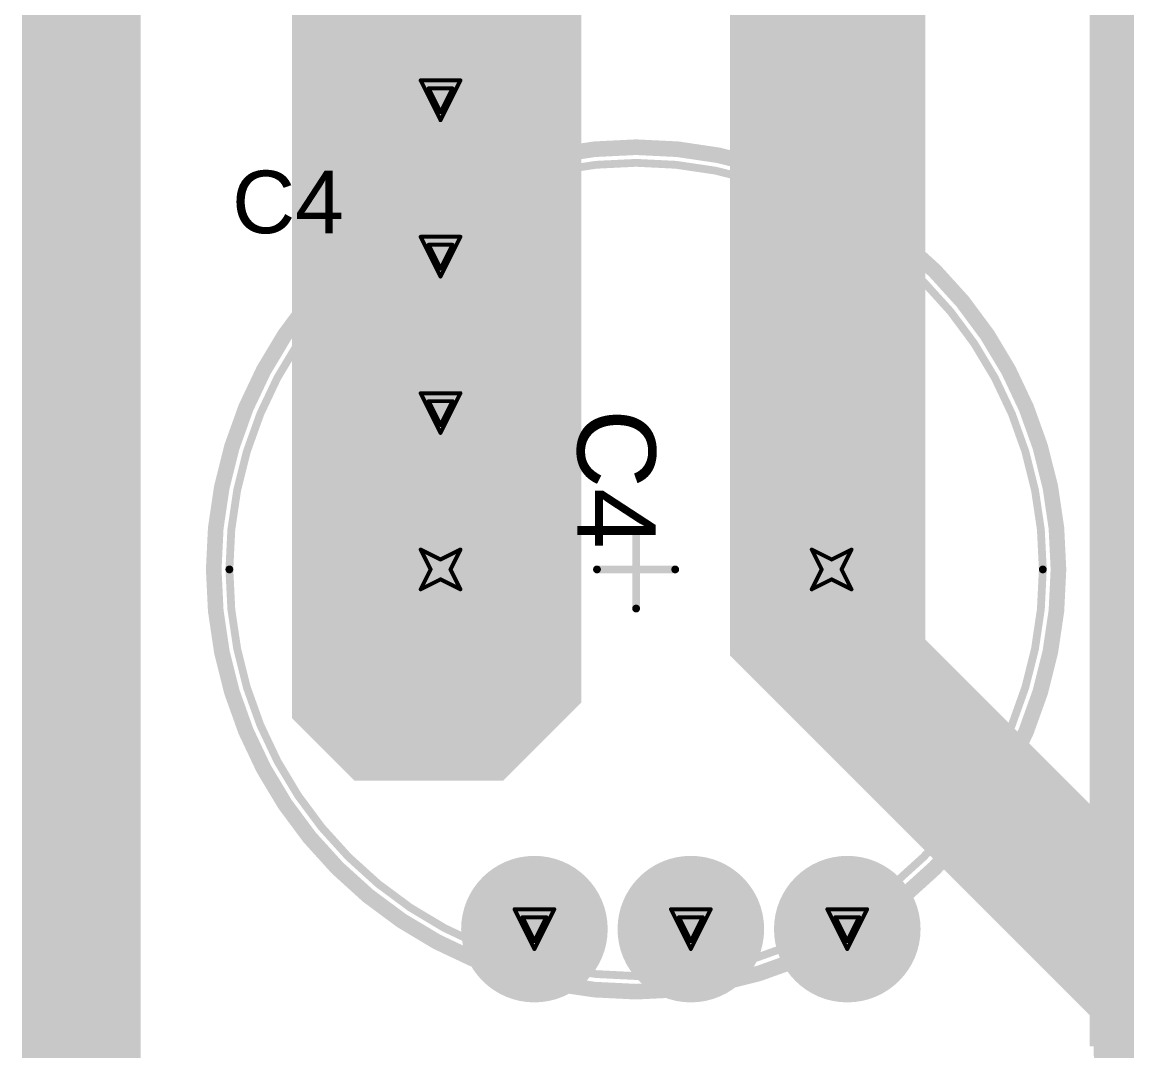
# Model space of a CAD drawing. Header units: inches. Extents: x -21 to 344, y -3 to 240.
# Drawn here: x -1.35 to 12.77, y 63.64 to 76.8 of the extents above; entities that cross this region are included whole.
import ezdxf

# ---------------------------------------------------------------- set-up
doc = ezdxf.new("R2010")
doc.units = ezdxf.units.IN
for name, color, linetype in [('Bottom Layer', 5, 'Continuous'), ('Bottom Solder', 6, 'Continuous'), ('Drill Drawing', 1, 'Continuous'), ('Int1 -GND)', 76, 'Continuous'), ('Int2 -PWR)', 16, 'Continuous'), ('Keep-Out Layer', 6, 'Continuous'), ('Multi-Layer', 9, 'Continuous'), ('Pad Holes', 156, 'Continuous'), ('Route Tool Path', 56, 'Continuous'), ('Top Component Center', 76, 'Continuous'), ('Top Designator', 56, 'Continuous'), ('Top Layer', 1, 'Continuous'), ('Top Overlay', 2, 'Continuous'), ('Top Solder', 216, 'Continuous'), ('Via Holes', 16, 'Continuous')]:
    doc.layers.add(name, color=color, linetype=linetype)
doc.styles.add('Arial', font='', dxfattribs={"height": 0.2})
doc.styles.get('Arial').set_extended_font_data('Arial')

# ---------------------------------------------------------------- blocks, each defined once
blk = doc.blocks.new('EI30_14')
at = {"layer": 'Top Overlay'}
for points in [[(-16.5, -14, 0.3, 0.3, 0), (-16.5, 14, 0.3, 0.3, 0)], [(-16.5, -14, 0.3, 0.3, 0), (16.5, -14, 0.3, 0.3, 0)]]:
    blk.add_lwpolyline(points, format="xyseb", dxfattribs=at)
blk.add_lwpolyline([(-16.575, -14, 0.15, 0.15, 1), (-16.425, -14, 0.15, 0.15, 1)], format="xyseb", close=True, dxfattribs=at)
blk.add_lwpolyline([(-16.575, -14, 0.15, 0.15, 1), (-16.425, -14, 0.15, 0.15, 1)], format="xyseb", close=True, dxfattribs=at)
blk = doc.blocks.new('CAP_RADIAL_R10_P5_122')
at = {"layer": 'Bottom Layer'}
h = blk.add_hatch(color=5, dxfattribs=at)
edge = h.paths.add_edge_path()
edge.add_arc((-2.5, 0), 0.65, 0, 360)
h = blk.add_hatch(color=5, dxfattribs=at)
edge = h.paths.add_edge_path()
edge.add_arc((2.5, 0), 0.65, 0, 360)
at = {"layer": 'Bottom Solder'}
h = blk.add_hatch(color=6, dxfattribs=at)
edge = h.paths.add_edge_path()
edge.add_arc((-2.5, 0), 0.7, 0, 360)
h = blk.add_hatch(color=6, dxfattribs=at)
edge = h.paths.add_edge_path()
edge.add_arc((2.5, 0), 0.7, 0, 360)
at = {"layer": 'Int1 -GND)'}
h = blk.add_hatch(color=7, dxfattribs=at)
edge = h.paths.add_edge_path()
edge.add_arc((-2.5, 0), 1.162, 0, 360)
at = {"layer": 'Int2 -PWR)'}
h = blk.add_hatch(color=7, dxfattribs=at)
edge = h.paths.add_edge_path()
edge.add_arc((-2.5, 0), 1.162, 0, 360)
h = blk.add_hatch(color=7, dxfattribs=at)
edge = h.paths.add_edge_path()
edge.add_arc((2.5, 0), 1.162, 0, 360)
at = {"layer": 'Multi-Layer'}
h = blk.add_hatch(color=9, dxfattribs=at)
edge = h.paths.add_edge_path()
edge.add_arc((-2.5, 0), 0.65, 0, 360)
h = blk.add_hatch(color=9, dxfattribs=at)
edge = h.paths.add_edge_path()
edge.add_arc((2.5, 0), 0.65, 0, 360)
at = {"layer": 'Pad Holes'}
h = blk.add_hatch(color=7, dxfattribs=at)
edge = h.paths.add_edge_path()
edge.add_arc((-2.5, 0), 0.4, 0, 360)
h = blk.add_hatch(color=7, dxfattribs=at)
edge = h.paths.add_edge_path()
edge.add_arc((2.5, 0), 0.4, 0, 360)
at = {"layer": 'Top Layer'}
h = blk.add_hatch(color=1, dxfattribs=at)
edge = h.paths.add_edge_path()
edge.add_arc((-2.5, 0), 0.65, 0, 360)
h = blk.add_hatch(color=1, dxfattribs=at)
edge = h.paths.add_edge_path()
edge.add_arc((2.5, 0), 0.65, 0, 360)
at = {"layer": 'Top Solder'}
h = blk.add_hatch(color=216, dxfattribs=at)
edge = h.paths.add_edge_path()
edge.add_arc((-2.5, 0), 0.7, 0, 360)
h = blk.add_hatch(color=216, dxfattribs=at)
edge = h.paths.add_edge_path()
edge.add_arc((2.5, 0), 0.7, 0, 360)
at = {"layer": 'Int1 -GND)'}
for points in [[(2.116, 0.823, 0.254, 0.254, -0.221695), (2.884, 0.823, 0.254, 0.254, 0)], [(1.677, -0.384, 0.254, 0.254, -0.221695), (1.677, 0.384, 0.254, 0.254, 0)], [(3.323, 0.384, 0.254, 0.254, -0.221695), (3.323, -0.384, 0.254, 0.254, 0)], [(2.884, -0.823, 0.254, 0.254, -0.221695), (2.116, -0.823, 0.254, 0.254, 0)]]:
    blk.add_lwpolyline(points, format="xyseb", dxfattribs=at)
for points in [[(2.053, 0.823, 0.127, 0.127, 1), (2.18, 0.823, 0.127, 0.127, 1)], [(2.82, 0.823, 0.127, 0.127, 1), (2.947, 0.823, 0.127, 0.127, 1)], [(1.614, 0.384, 0.127, 0.127, 1), (1.741, 0.384, 0.127, 0.127, 1)], [(3.259, 0.384, 0.127, 0.127, 1), (3.386, 0.384, 0.127, 0.127, 1)], [(1.614, -0.384, 0.127, 0.127, 1), (1.741, -0.384, 0.127, 0.127, 1)], [(3.259, -0.384, 0.127, 0.127, 1), (3.386, -0.384, 0.127, 0.127, 1)], [(2.053, -0.823, 0.127, 0.127, 1), (2.18, -0.823, 0.127, 0.127, 1)], [(2.82, -0.823, 0.127, 0.127, 1), (2.947, -0.823, 0.127, 0.127, 1)]]:
    blk.add_lwpolyline(points, format="xyseb", close=True, dxfattribs=at)
at = {"layer": 'Top Component Center'}
for points in [[(5.2, 0, 0.1, 0.1, 1), (-5.2, 0, 0.1, 0.1, 1)], [(-0.025, 0.5, 0.05, 0.05, 1), (0.025, 0.5, 0.05, 0.05, 1)], [(-5.225, 0, 0.05, 0.05, 1), (-5.175, 0, 0.05, 0.05, 1)], [(-0.525, 0, 0.05, 0.05, 1), (-0.475, 0, 0.05, 0.05, 1)], [(0.475, 0, 0.05, 0.05, 1), (0.525, 0, 0.05, 0.05, 1)], [(5.175, 0, 0.05, 0.05, 1), (5.225, 0, 0.05, 0.05, 1)], [(-0.025, -0.5, 0.05, 0.05, 1), (0.025, -0.5, 0.05, 0.05, 1)]]:
    blk.add_lwpolyline(points, format="xyseb", close=True, dxfattribs=at)
for points in [[(0, 0.5, 0.1, 0.1, 0), (0, -0.5, 0.1, 0.1, 0)], [(0.5, 0, 0.1, 0.1, 0), (-0.5, 0, 0.1, 0.1, 0)]]:
    blk.add_lwpolyline(points, format="xyseb", dxfattribs=at)
at = {"layer": 'Top Designator'}
for points in [[(5.2, 0, 0.1, 0.1, 1), (-5.2, 0, 0.1, 0.1, 1)], [(-5.225, 0, 0.05, 0.05, 1), (-5.175, 0, 0.05, 0.05, 1)], [(5.175, 0, 0.05, 0.05, 1), (5.225, 0, 0.05, 0.05, 1)]]:
    blk.add_lwpolyline(points, format="xyseb", close=True, dxfattribs=at)
at = {"layer": 'Top Overlay'}
for points in [[(5.4, 0, 0.2, 0.2, 1), (-5.4, 0, 0.2, 0.2, 1)], [(-5.45, 0, 0.1, 0.1, 1), (-5.35, 0, 0.1, 0.1, 1)], [(5.35, 0, 0.1, 0.1, 1), (5.45, 0, 0.1, 0.1, 1)], [(-2.55, -1, 0.1, 0.1, 1), (-2.45, -1, 0.1, 0.1, 1)], [(-3.05, -1.5, 0.1, 0.1, 1), (-2.95, -1.5, 0.1, 0.1, 1)], [(-2.05, -1.5, 0.1, 0.1, 1), (-1.95, -1.5, 0.1, 0.1, 1)], [(-2.55, -2, 0.1, 0.1, 1), (-2.45, -2, 0.1, 0.1, 1)]]:
    blk.add_lwpolyline(points, format="xyseb", close=True, dxfattribs=at)
for points in [[(-2.5, -1, 0.2, 0.2, 0), (-2.5, -2, 0.2, 0.2, 0)], [(-2, -1.5, 0.2, 0.2, 0), (-3, -1.5, 0.2, 0.2, 0)]]:
    blk.add_lwpolyline(points, format="xyseb", dxfattribs=at)
at = {"layer": 'Top Designator', "style": 'Arial'}
blk.add_text('C4', height=1, rotation=90, dxfattribs=at).set_placement((0.75, -2.05))

msp = doc.modelspace()

# ---------------------------------------------------------------- hatches: boundary and pattern name
at = {"layer": 'Bottom Layer'}
h = msp.add_hatch(color=5, dxfattribs=at)
edge = h.paths.add_edge_path()
edge.add_arc((4, 75.8), 0.3, 0, 360)
h = msp.add_hatch(color=5, dxfattribs=at)
edge = h.paths.add_edge_path()
edge.add_arc((4, 73.8), 0.3, 0, 360)
h = msp.add_hatch(color=5, dxfattribs=at)
edge = h.paths.add_edge_path()
edge.add_arc((4, 71.8), 0.3, 0, 360)
h = msp.add_hatch(color=5, dxfattribs=at)
edge = h.paths.add_edge_path()
edge.add_arc((5.2, 65.2), 0.3, 0, 360)
h = msp.add_hatch(color=5, dxfattribs=at)
edge = h.paths.add_edge_path()
edge.add_arc((7.2, 65.2), 0.3, 0, 360)
h = msp.add_hatch(color=5, dxfattribs=at)
edge = h.paths.add_edge_path()
edge.add_arc((9.2, 65.2), 0.3, 0, 360)
at = {"layer": 'Int1 -GND)'}
msp.add_hatch(color=7, dxfattribs=at).paths.add_polyline_path([(12.3, 63.7), (40.4, 63.7), (40.4, 87.7), (12.3, 87.7)])
at = {"layer": 'Int2 -PWR)'}
msp.add_hatch(color=7, dxfattribs=at).paths.add_polyline_path([(12.4, 63.5), (40.5, 63.5), (40.5, 87.5), (12.4, 87.5)])
h = msp.add_hatch(color=7, dxfattribs=at)
edge = h.paths.add_edge_path()
edge.add_arc((4, 75.8), 0.937, 0, 360)
h = msp.add_hatch(color=7, dxfattribs=at)
edge = h.paths.add_edge_path()
edge.add_arc((4, 73.8), 0.937, 0, 360)
h = msp.add_hatch(color=7, dxfattribs=at)
edge = h.paths.add_edge_path()
edge.add_arc((4, 71.8), 0.937, 0, 360)
h = msp.add_hatch(color=7, dxfattribs=at)
edge = h.paths.add_edge_path()
edge.add_arc((5.2, 65.2), 0.937, 0, 360)
h = msp.add_hatch(color=7, dxfattribs=at)
edge = h.paths.add_edge_path()
edge.add_arc((7.2, 65.2), 0.937, 0, 360)
h = msp.add_hatch(color=7, dxfattribs=at)
edge = h.paths.add_edge_path()
edge.add_arc((9.2, 65.2), 0.937, 0, 360)
at = {"layer": 'Top Layer'}
h = msp.add_hatch(color=1, dxfattribs=at)
h.paths.add_polyline_path([(5.8, 85), (5.8, 68.1), (4.8, 67.1), (2.9, 67.1), (2.1, 67.9), (2.1, 85.1), (2.9, 85.9), (4.9, 85.9)])
h.paths.add_polyline_path([(4.127, 84.702), (4.127, 83.927), (4.902, 83.927), (4.842, 84.149), (4.723, 84.355), (4.555, 84.523), (4.349, 84.642)], flags=0)
h.paths.add_polyline_path([(3.873, 84.702), (3.651, 84.642), (3.445, 84.523), (3.277, 84.355), (3.158, 84.149), (3.098, 83.927), (3.873, 83.927)], flags=0)
h.paths.add_polyline_path([(4.902, 83.673), (4.127, 83.673), (4.127, 82.898), (4.349, 82.958), (4.555, 83.077), (4.723, 83.245), (4.842, 83.451)], flags=0)
h.paths.add_polyline_path([(3.873, 83.673), (3.098, 83.673), (3.158, 83.451), (3.277, 83.245), (3.445, 83.077), (3.651, 82.958), (3.873, 82.898)], flags=0)
h.paths.add_polyline_path([(4.19, 82.321), (4.19, 81.99), (4.521, 81.99), (4.47, 82.114), (4.314, 82.27)], flags=0)
h.paths.add_polyline_path([(3.809, 82.321), (3.686, 82.27), (3.53, 82.114), (3.479, 81.99), (3.809, 81.99)], flags=0)
h.paths.add_polyline_path([(4.521, 81.609), (4.19, 81.609), (4.19, 81.279), (4.314, 81.33), (4.47, 81.486)], flags=0)
h.paths.add_polyline_path([(3.809, 81.609), (3.479, 81.609), (3.53, 81.486), (3.686, 81.33), (3.809, 81.279)], flags=0)
h.paths.add_polyline_path([(4.19, 80.321), (4.19, 79.991), (4.521, 79.991), (4.47, 80.114), (4.314, 80.27)], flags=0)
h.paths.add_polyline_path([(3.809, 80.321), (3.686, 80.27), (3.53, 80.114), (3.479, 79.991), (3.809, 79.991)], flags=0)
h.paths.add_polyline_path([(4.521, 79.61), (4.19, 79.61), (4.19, 79.279), (4.314, 79.33), (4.47, 79.486)], flags=0)
h.paths.add_polyline_path([(3.809, 79.61), (3.479, 79.61), (3.53, 79.486), (3.686, 79.33), (3.809, 79.279)], flags=0)
h.paths.add_polyline_path([(4.19, 78.321), (4.19, 77.99), (4.521, 77.99), (4.47, 78.114), (4.314, 78.27)], flags=0)
h.paths.add_polyline_path([(3.809, 78.321), (3.686, 78.27), (3.53, 78.114), (3.479, 77.99), (3.809, 77.99)], flags=0)
h.paths.add_polyline_path([(4.521, 77.609), (4.19, 77.609), (4.19, 77.279), (4.314, 77.33), (4.47, 77.486)], flags=0)
h.paths.add_polyline_path([(3.809, 77.609), (3.479, 77.609), (3.53, 77.486), (3.686, 77.33), (3.809, 77.279)], flags=0)
h.paths.add_polyline_path([(4.19, 76.321), (4.19, 75.991), (4.521, 75.991), (4.47, 76.114), (4.314, 76.27)], flags=0)
h.paths.add_polyline_path([(3.809, 76.321), (3.686, 76.27), (3.53, 76.114), (3.479, 75.991), (3.809, 75.991)], flags=0)
h.paths.add_polyline_path([(4.521, 75.61), (4.19, 75.61), (4.19, 75.279), (4.314, 75.33), (4.47, 75.486)], flags=0)
h.paths.add_polyline_path([(3.809, 75.61), (3.479, 75.61), (3.53, 75.486), (3.686, 75.33), (3.809, 75.279)], flags=0)
h.paths.add_polyline_path([(4.19, 74.321), (4.19, 73.99), (4.521, 73.99), (4.47, 74.114), (4.314, 74.27)], flags=0)
h.paths.add_polyline_path([(3.809, 74.321), (3.686, 74.27), (3.53, 74.114), (3.479, 73.99), (3.809, 73.99)], flags=0)
h.paths.add_polyline_path([(4.521, 73.609), (4.19, 73.609), (4.19, 73.279), (4.314, 73.33), (4.47, 73.486)], flags=0)
h.paths.add_polyline_path([(3.809, 73.609), (3.479, 73.609), (3.53, 73.486), (3.686, 73.33), (3.809, 73.279)], flags=0)
h.paths.add_polyline_path([(4.19, 72.321), (4.19, 71.991), (4.521, 71.991), (4.47, 72.114), (4.314, 72.27)], flags=0)
h.paths.add_polyline_path([(3.809, 72.321), (3.686, 72.27), (3.53, 72.114), (3.479, 71.991), (3.809, 71.991)], flags=0)
h.paths.add_polyline_path([(4.521, 71.61), (4.19, 71.61), (4.19, 71.279), (4.314, 71.33), (4.47, 71.486)], flags=0)
h.paths.add_polyline_path([(3.809, 71.61), (3.479, 71.61), (3.53, 71.486), (3.686, 71.33), (3.809, 71.279)], flags=0)
h.paths.add_polyline_path([(4.127, 70.702), (4.127, 69.927), (4.902, 69.927), (4.842, 70.149), (4.723, 70.355), (4.555, 70.523), (4.349, 70.642)], flags=0)
h.paths.add_polyline_path([(3.873, 70.702), (3.651, 70.642), (3.445, 70.523), (3.277, 70.355), (3.158, 70.149), (3.098, 69.927), (3.873, 69.927)], flags=0)
h.paths.add_polyline_path([(4.902, 69.673), (4.127, 69.673), (4.127, 68.898), (4.349, 68.958), (4.555, 69.077), (4.723, 69.245), (4.842, 69.451)], flags=0)
h.paths.add_polyline_path([(3.873, 69.673), (3.098, 69.673), (3.158, 69.451), (3.277, 69.245), (3.445, 69.077), (3.651, 68.958), (3.873, 68.898)], flags=0)
h = msp.add_hatch(color=1, dxfattribs=at)
h.paths.add_polyline_path([(10.2, 84.8), (10.2, 68.9), (15.5, 63.6), (19.2, 63.6), (19.6, 63.2), (19.6, 61.1), (19.2, 60.7), (17.9, 60.7), (17.6, 61), (17.6, 61.4), (17.2, 61.8), (14.6, 61.8), (7.7, 68.7), (7.7, 84.8), (8.3, 85.4), (9.6, 85.4)])
h.paths.add_polyline_path([(9.127, 84.702), (9.127, 83.927), (9.902, 83.927), (9.842, 84.149), (9.723, 84.355), (9.555, 84.523), (9.349, 84.642)], flags=0)
h.paths.add_polyline_path([(8.873, 84.702), (8.651, 84.642), (8.445, 84.523), (8.277, 84.355), (8.158, 84.149), (8.098, 83.927), (8.873, 83.927)], flags=0)
h.paths.add_polyline_path([(9.902, 83.673), (9.127, 83.673), (9.127, 82.898), (9.349, 82.958), (9.555, 83.077), (9.723, 83.245), (9.842, 83.451)], flags=0)
h.paths.add_polyline_path([(8.873, 83.673), (8.098, 83.673), (8.158, 83.451), (8.277, 83.245), (8.445, 83.077), (8.651, 82.958), (8.873, 82.898)], flags=0)
h.paths.add_polyline_path([(9.127, 70.702), (9.127, 69.927), (9.902, 69.927), (9.842, 70.149), (9.723, 70.355), (9.555, 70.523), (9.349, 70.642)], flags=0)
h.paths.add_polyline_path([(8.873, 70.702), (8.651, 70.642), (8.445, 70.523), (8.277, 70.355), (8.158, 70.149), (8.098, 69.927), (8.873, 69.927)], flags=0)
h.paths.add_polyline_path([(9.902, 69.673), (9.127, 69.673), (9.127, 68.898), (9.349, 68.958), (9.555, 69.077), (9.723, 69.245), (9.842, 69.451)], flags=0)
h.paths.add_polyline_path([(8.873, 69.673), (8.098, 69.673), (8.158, 69.451), (8.277, 69.245), (8.445, 69.077), (8.651, 68.958), (8.873, 68.898)], flags=0)
h = msp.add_hatch(color=1, dxfattribs=at)
edge = h.paths.add_edge_path()
edge.add_arc((4, 75.8), 0.3, 0, 360)
h = msp.add_hatch(color=1, dxfattribs=at)
edge = h.paths.add_edge_path()
edge.add_arc((4, 73.8), 0.3, 0, 360)
h = msp.add_hatch(color=1, dxfattribs=at)
edge = h.paths.add_edge_path()
edge.add_arc((4, 71.8), 0.3, 0, 360)
h = msp.add_hatch(color=1, dxfattribs=at)
edge = h.paths.add_edge_path()
edge.add_arc((5.2, 65.2), 0.3, 0, 360)
h = msp.add_hatch(color=1, dxfattribs=at)
edge = h.paths.add_edge_path()
edge.add_arc((7.2, 65.2), 0.3, 0, 360)
h = msp.add_hatch(color=1, dxfattribs=at)
edge = h.paths.add_edge_path()
edge.add_arc((9.2, 65.2), 0.3, 0, 360)
at = {"layer": 'Via Holes'}
h = msp.add_hatch(color=7, dxfattribs=at)
edge = h.paths.add_edge_path()
edge.add_arc((4, 75.8), 0.175, 0, 360)
h = msp.add_hatch(color=7, dxfattribs=at)
edge = h.paths.add_edge_path()
edge.add_arc((4, 73.8), 0.175, 0, 360)
h = msp.add_hatch(color=7, dxfattribs=at)
edge = h.paths.add_edge_path()
edge.add_arc((4, 71.8), 0.175, 0, 360)
h = msp.add_hatch(color=7, dxfattribs=at)
edge = h.paths.add_edge_path()
edge.add_arc((5.2, 65.2), 0.175, 0, 360)
h = msp.add_hatch(color=7, dxfattribs=at)
edge = h.paths.add_edge_path()
edge.add_arc((7.2, 65.2), 0.175, 0, 360)
h = msp.add_hatch(color=7, dxfattribs=at)
edge = h.paths.add_edge_path()
edge.add_arc((9.2, 65.2), 0.175, 0, 360)

# ---------------------------------------------------------------- linework, layer by layer
at = {"layer": 'Drill Drawing'}
for points in [[(3.746, 76.054, 0.0508, 0.0508, 0), (4.254, 76.054, 0.0508, 0.0508, 0)], [(3.746, 76.054, 0.0508, 0.0508, 0), (4, 75.546, 0.0508, 0.0508, 0)], [(4, 75.546, 0.0508, 0.0508, 0), (4.254, 76.054, 0.0508, 0.0508, 0)], [(3.848, 75.952, 0.0508, 0.0508, 0), (4.152, 75.952, 0.0508, 0.0508, 0)], [(3.848, 75.952, 0.0508, 0.0508, 0), (4, 75.648, 0.0508, 0.0508, 0)], [(4, 75.648, 0.0508, 0.0508, 0), (4.152, 75.952, 0.0508, 0.0508, 0)], [(3.746, 74.054, 0.0508, 0.0508, 0), (4.254, 74.054, 0.0508, 0.0508, 0)], [(3.746, 74.054, 0.0508, 0.0508, 0), (4, 73.546, 0.0508, 0.0508, 0)], [(4, 73.546, 0.0508, 0.0508, 0), (4.254, 74.054, 0.0508, 0.0508, 0)], [(3.848, 73.952, 0.0508, 0.0508, 0), (4.152, 73.952, 0.0508, 0.0508, 0)], [(3.848, 73.952, 0.0508, 0.0508, 0), (4, 73.648, 0.0508, 0.0508, 0)], [(4, 73.648, 0.0508, 0.0508, 0), (4.152, 73.952, 0.0508, 0.0508, 0)], [(3.746, 72.054, 0.0508, 0.0508, 0), (4.254, 72.054, 0.0508, 0.0508, 0)], [(3.746, 72.054, 0.0508, 0.0508, 0), (4, 71.546, 0.0508, 0.0508, 0)], [(4, 71.546, 0.0508, 0.0508, 0), (4.254, 72.054, 0.0508, 0.0508, 0)], [(3.848, 71.952, 0.0508, 0.0508, 0), (4.152, 71.952, 0.0508, 0.0508, 0)], [(3.848, 71.952, 0.0508, 0.0508, 0), (4, 71.648, 0.0508, 0.0508, 0)], [(4, 71.648, 0.0508, 0.0508, 0), (4.152, 71.952, 0.0508, 0.0508, 0)], [(3.746, 70.054, 0.0508, 0.0508, 0), (4, 69.927, 0.0508, 0.0508, 0)], [(3.746, 70.054, 0.0508, 0.0508, 0), (3.873, 69.8, 0.0508, 0.0508, 0)], [(4, 69.927, 0.0508, 0.0508, 0), (4.254, 70.054, 0.0508, 0.0508, 0)], [(4.127, 69.8, 0.0508, 0.0508, 0), (4.254, 70.054, 0.0508, 0.0508, 0)], [(8.746, 70.054, 0.0508, 0.0508, 0), (9, 69.927, 0.0508, 0.0508, 0)], [(8.746, 70.054, 0.0508, 0.0508, 0), (8.873, 69.8, 0.0508, 0.0508, 0)], [(9, 69.927, 0.0508, 0.0508, 0), (9.254, 70.054, 0.0508, 0.0508, 0)], [(9.127, 69.8, 0.0508, 0.0508, 0), (9.254, 70.054, 0.0508, 0.0508, 0)], [(3.746, 69.546, 0.0508, 0.0508, 0), (3.873, 69.8, 0.0508, 0.0508, 0)], [(4.127, 69.8, 0.0508, 0.0508, 0), (4.254, 69.546, 0.0508, 0.0508, 0)], [(8.746, 69.546, 0.0508, 0.0508, 0), (8.873, 69.8, 0.0508, 0.0508, 0)], [(9.127, 69.8, 0.0508, 0.0508, 0), (9.254, 69.546, 0.0508, 0.0508, 0)], [(3.746, 69.546, 0.0508, 0.0508, 0), (4, 69.673, 0.0508, 0.0508, 0)], [(4, 69.673, 0.0508, 0.0508, 0), (4.254, 69.546, 0.0508, 0.0508, 0)], [(8.746, 69.546, 0.0508, 0.0508, 0), (9, 69.673, 0.0508, 0.0508, 0)], [(9, 69.673, 0.0508, 0.0508, 0), (9.254, 69.546, 0.0508, 0.0508, 0)], [(4.946, 65.454, 0.0508, 0.0508, 0), (5.454, 65.454, 0.0508, 0.0508, 0)], [(4.946, 65.454, 0.0508, 0.0508, 0), (5.2, 64.946, 0.0508, 0.0508, 0)], [(5.2, 64.946, 0.0508, 0.0508, 0), (5.454, 65.454, 0.0508, 0.0508, 0)], [(6.946, 65.454, 0.0508, 0.0508, 0), (7.454, 65.454, 0.0508, 0.0508, 0)], [(6.946, 65.454, 0.0508, 0.0508, 0), (7.2, 64.946, 0.0508, 0.0508, 0)], [(7.2, 64.946, 0.0508, 0.0508, 0), (7.454, 65.454, 0.0508, 0.0508, 0)], [(8.946, 65.454, 0.0508, 0.0508, 0), (9.454, 65.454, 0.0508, 0.0508, 0)], [(8.946, 65.454, 0.0508, 0.0508, 0), (9.2, 64.946, 0.0508, 0.0508, 0)], [(9.2, 64.946, 0.0508, 0.0508, 0), (9.454, 65.454, 0.0508, 0.0508, 0)], [(5.048, 65.352, 0.0508, 0.0508, 0), (5.352, 65.352, 0.0508, 0.0508, 0)], [(5.048, 65.352, 0.0508, 0.0508, 0), (5.2, 65.048, 0.0508, 0.0508, 0)], [(5.2, 65.048, 0.0508, 0.0508, 0), (5.352, 65.352, 0.0508, 0.0508, 0)], [(7.048, 65.352, 0.0508, 0.0508, 0), (7.352, 65.352, 0.0508, 0.0508, 0)], [(7.048, 65.352, 0.0508, 0.0508, 0), (7.2, 65.048, 0.0508, 0.0508, 0)], [(7.2, 65.048, 0.0508, 0.0508, 0), (7.352, 65.352, 0.0508, 0.0508, 0)], [(9.048, 65.352, 0.0508, 0.0508, 0), (9.352, 65.352, 0.0508, 0.0508, 0)], [(9.048, 65.352, 0.0508, 0.0508, 0), (9.2, 65.048, 0.0508, 0.0508, 0)], [(9.2, 65.048, 0.0508, 0.0508, 0), (9.352, 65.352, 0.0508, 0.0508, 0)]]:
    msp.add_lwpolyline(points, format="xyseb", dxfattribs=at)
for points in [[(3.733, 76.054, 0.0254, 0.0254, 1), (3.759, 76.054, 0.0254, 0.0254, 1)], [(3.733, 76.054, 0.0254, 0.0254, 1), (3.759, 76.054, 0.0254, 0.0254, 1)], [(4.241, 76.054, 0.0254, 0.0254, 1), (4.267, 76.054, 0.0254, 0.0254, 1)], [(4.241, 76.054, 0.0254, 0.0254, 1), (4.267, 76.054, 0.0254, 0.0254, 1)], [(3.835, 75.952, 0.0254, 0.0254, 1), (3.86, 75.952, 0.0254, 0.0254, 1)], [(3.835, 75.952, 0.0254, 0.0254, 1), (3.86, 75.952, 0.0254, 0.0254, 1)], [(4.14, 75.952, 0.0254, 0.0254, 1), (4.165, 75.952, 0.0254, 0.0254, 1)], [(4.14, 75.952, 0.0254, 0.0254, 1), (4.165, 75.952, 0.0254, 0.0254, 1)], [(3.987, 75.648, 0.0254, 0.0254, 1), (4.013, 75.648, 0.0254, 0.0254, 1)], [(3.987, 75.648, 0.0254, 0.0254, 1), (4.013, 75.648, 0.0254, 0.0254, 1)], [(3.987, 75.546, 0.0254, 0.0254, 1), (4.013, 75.546, 0.0254, 0.0254, 1)], [(3.987, 75.546, 0.0254, 0.0254, 1), (4.013, 75.546, 0.0254, 0.0254, 1)], [(3.733, 74.054, 0.0254, 0.0254, 1), (3.759, 74.054, 0.0254, 0.0254, 1)], [(3.733, 74.054, 0.0254, 0.0254, 1), (3.759, 74.054, 0.0254, 0.0254, 1)], [(4.241, 74.054, 0.0254, 0.0254, 1), (4.267, 74.054, 0.0254, 0.0254, 1)], [(4.241, 74.054, 0.0254, 0.0254, 1), (4.267, 74.054, 0.0254, 0.0254, 1)], [(3.835, 73.952, 0.0254, 0.0254, 1), (3.86, 73.952, 0.0254, 0.0254, 1)], [(3.835, 73.952, 0.0254, 0.0254, 1), (3.86, 73.952, 0.0254, 0.0254, 1)], [(4.14, 73.952, 0.0254, 0.0254, 1), (4.165, 73.952, 0.0254, 0.0254, 1)], [(4.14, 73.952, 0.0254, 0.0254, 1), (4.165, 73.952, 0.0254, 0.0254, 1)], [(3.987, 73.648, 0.0254, 0.0254, 1), (4.013, 73.648, 0.0254, 0.0254, 1)], [(3.987, 73.648, 0.0254, 0.0254, 1), (4.013, 73.648, 0.0254, 0.0254, 1)], [(3.987, 73.546, 0.0254, 0.0254, 1), (4.013, 73.546, 0.0254, 0.0254, 1)], [(3.987, 73.546, 0.0254, 0.0254, 1), (4.013, 73.546, 0.0254, 0.0254, 1)], [(3.733, 72.054, 0.0254, 0.0254, 1), (3.759, 72.054, 0.0254, 0.0254, 1)], [(3.733, 72.054, 0.0254, 0.0254, 1), (3.759, 72.054, 0.0254, 0.0254, 1)], [(4.241, 72.054, 0.0254, 0.0254, 1), (4.267, 72.054, 0.0254, 0.0254, 1)], [(4.241, 72.054, 0.0254, 0.0254, 1), (4.267, 72.054, 0.0254, 0.0254, 1)], [(3.835, 71.952, 0.0254, 0.0254, 1), (3.86, 71.952, 0.0254, 0.0254, 1)], [(3.835, 71.952, 0.0254, 0.0254, 1), (3.86, 71.952, 0.0254, 0.0254, 1)], [(4.14, 71.952, 0.0254, 0.0254, 1), (4.165, 71.952, 0.0254, 0.0254, 1)], [(4.14, 71.952, 0.0254, 0.0254, 1), (4.165, 71.952, 0.0254, 0.0254, 1)], [(3.987, 71.648, 0.0254, 0.0254, 1), (4.013, 71.648, 0.0254, 0.0254, 1)], [(3.987, 71.648, 0.0254, 0.0254, 1), (4.013, 71.648, 0.0254, 0.0254, 1)], [(3.987, 71.546, 0.0254, 0.0254, 1), (4.013, 71.546, 0.0254, 0.0254, 1)], [(3.987, 71.546, 0.0254, 0.0254, 1), (4.013, 71.546, 0.0254, 0.0254, 1)], [(3.733, 70.054, 0.0254, 0.0254, 1), (3.759, 70.054, 0.0254, 0.0254, 1)], [(3.733, 70.054, 0.0254, 0.0254, 1), (3.759, 70.054, 0.0254, 0.0254, 1)], [(4.241, 70.054, 0.0254, 0.0254, 1), (4.267, 70.054, 0.0254, 0.0254, 1)], [(4.241, 70.054, 0.0254, 0.0254, 1), (4.267, 70.054, 0.0254, 0.0254, 1)], [(8.733, 70.054, 0.0254, 0.0254, 1), (8.759, 70.054, 0.0254, 0.0254, 1)], [(8.733, 70.054, 0.0254, 0.0254, 1), (8.759, 70.054, 0.0254, 0.0254, 1)], [(9.241, 70.054, 0.0254, 0.0254, 1), (9.267, 70.054, 0.0254, 0.0254, 1)], [(9.241, 70.054, 0.0254, 0.0254, 1), (9.267, 70.054, 0.0254, 0.0254, 1)], [(3.987, 69.927, 0.0254, 0.0254, 1), (4.013, 69.927, 0.0254, 0.0254, 1)], [(3.987, 69.927, 0.0254, 0.0254, 1), (4.013, 69.927, 0.0254, 0.0254, 1)], [(8.987, 69.927, 0.0254, 0.0254, 1), (9.013, 69.927, 0.0254, 0.0254, 1)], [(8.987, 69.927, 0.0254, 0.0254, 1), (9.013, 69.927, 0.0254, 0.0254, 1)], [(3.86, 69.8, 0.0254, 0.0254, 1), (3.886, 69.8, 0.0254, 0.0254, 1)], [(3.86, 69.8, 0.0254, 0.0254, 1), (3.886, 69.8, 0.0254, 0.0254, 1)], [(4.114, 69.8, 0.0254, 0.0254, 1), (4.14, 69.8, 0.0254, 0.0254, 1)], [(4.114, 69.8, 0.0254, 0.0254, 1), (4.14, 69.8, 0.0254, 0.0254, 1)], [(8.86, 69.8, 0.0254, 0.0254, 1), (8.886, 69.8, 0.0254, 0.0254, 1)], [(8.86, 69.8, 0.0254, 0.0254, 1), (8.886, 69.8, 0.0254, 0.0254, 1)], [(9.114, 69.8, 0.0254, 0.0254, 1), (9.14, 69.8, 0.0254, 0.0254, 1)], [(9.114, 69.8, 0.0254, 0.0254, 1), (9.14, 69.8, 0.0254, 0.0254, 1)], [(3.987, 69.673, 0.0254, 0.0254, 1), (4.013, 69.673, 0.0254, 0.0254, 1)], [(3.987, 69.673, 0.0254, 0.0254, 1), (4.013, 69.673, 0.0254, 0.0254, 1)], [(8.987, 69.673, 0.0254, 0.0254, 1), (9.013, 69.673, 0.0254, 0.0254, 1)], [(8.987, 69.673, 0.0254, 0.0254, 1), (9.013, 69.673, 0.0254, 0.0254, 1)], [(3.733, 69.546, 0.0254, 0.0254, 1), (3.759, 69.546, 0.0254, 0.0254, 1)], [(3.733, 69.546, 0.0254, 0.0254, 1), (3.759, 69.546, 0.0254, 0.0254, 1)], [(4.241, 69.546, 0.0254, 0.0254, 1), (4.267, 69.546, 0.0254, 0.0254, 1)], [(4.241, 69.546, 0.0254, 0.0254, 1), (4.267, 69.546, 0.0254, 0.0254, 1)], [(8.733, 69.546, 0.0254, 0.0254, 1), (8.759, 69.546, 0.0254, 0.0254, 1)], [(8.733, 69.546, 0.0254, 0.0254, 1), (8.759, 69.546, 0.0254, 0.0254, 1)], [(9.241, 69.546, 0.0254, 0.0254, 1), (9.267, 69.546, 0.0254, 0.0254, 1)], [(9.241, 69.546, 0.0254, 0.0254, 1), (9.267, 69.546, 0.0254, 0.0254, 1)], [(4.933, 65.454, 0.0254, 0.0254, 1), (4.959, 65.454, 0.0254, 0.0254, 1)], [(4.933, 65.454, 0.0254, 0.0254, 1), (4.959, 65.454, 0.0254, 0.0254, 1)], [(5.441, 65.454, 0.0254, 0.0254, 1), (5.467, 65.454, 0.0254, 0.0254, 1)], [(5.441, 65.454, 0.0254, 0.0254, 1), (5.467, 65.454, 0.0254, 0.0254, 1)], [(6.933, 65.454, 0.0254, 0.0254, 1), (6.959, 65.454, 0.0254, 0.0254, 1)], [(6.933, 65.454, 0.0254, 0.0254, 1), (6.959, 65.454, 0.0254, 0.0254, 1)], [(7.441, 65.454, 0.0254, 0.0254, 1), (7.467, 65.454, 0.0254, 0.0254, 1)], [(7.441, 65.454, 0.0254, 0.0254, 1), (7.467, 65.454, 0.0254, 0.0254, 1)], [(8.933, 65.454, 0.0254, 0.0254, 1), (8.959, 65.454, 0.0254, 0.0254, 1)], [(8.933, 65.454, 0.0254, 0.0254, 1), (8.959, 65.454, 0.0254, 0.0254, 1)], [(9.441, 65.454, 0.0254, 0.0254, 1), (9.467, 65.454, 0.0254, 0.0254, 1)], [(9.441, 65.454, 0.0254, 0.0254, 1), (9.467, 65.454, 0.0254, 0.0254, 1)], [(5.035, 65.352, 0.0254, 0.0254, 1), (5.06, 65.352, 0.0254, 0.0254, 1)], [(5.035, 65.352, 0.0254, 0.0254, 1), (5.06, 65.352, 0.0254, 0.0254, 1)], [(5.34, 65.352, 0.0254, 0.0254, 1), (5.365, 65.352, 0.0254, 0.0254, 1)], [(5.34, 65.352, 0.0254, 0.0254, 1), (5.365, 65.352, 0.0254, 0.0254, 1)], [(7.035, 65.352, 0.0254, 0.0254, 1), (7.06, 65.352, 0.0254, 0.0254, 1)], [(7.035, 65.352, 0.0254, 0.0254, 1), (7.06, 65.352, 0.0254, 0.0254, 1)], [(7.34, 65.352, 0.0254, 0.0254, 1), (7.365, 65.352, 0.0254, 0.0254, 1)], [(7.34, 65.352, 0.0254, 0.0254, 1), (7.365, 65.352, 0.0254, 0.0254, 1)], [(9.035, 65.352, 0.0254, 0.0254, 1), (9.06, 65.352, 0.0254, 0.0254, 1)], [(9.035, 65.352, 0.0254, 0.0254, 1), (9.06, 65.352, 0.0254, 0.0254, 1)], [(9.34, 65.352, 0.0254, 0.0254, 1), (9.365, 65.352, 0.0254, 0.0254, 1)], [(9.34, 65.352, 0.0254, 0.0254, 1), (9.365, 65.352, 0.0254, 0.0254, 1)], [(5.187, 65.048, 0.0254, 0.0254, 1), (5.213, 65.048, 0.0254, 0.0254, 1)], [(5.187, 65.048, 0.0254, 0.0254, 1), (5.213, 65.048, 0.0254, 0.0254, 1)], [(7.187, 65.048, 0.0254, 0.0254, 1), (7.213, 65.048, 0.0254, 0.0254, 1)], [(7.187, 65.048, 0.0254, 0.0254, 1), (7.213, 65.048, 0.0254, 0.0254, 1)], [(9.187, 65.048, 0.0254, 0.0254, 1), (9.213, 65.048, 0.0254, 0.0254, 1)], [(9.187, 65.048, 0.0254, 0.0254, 1), (9.213, 65.048, 0.0254, 0.0254, 1)], [(5.187, 64.946, 0.0254, 0.0254, 1), (5.213, 64.946, 0.0254, 0.0254, 1)], [(5.187, 64.946, 0.0254, 0.0254, 1), (5.213, 64.946, 0.0254, 0.0254, 1)], [(7.187, 64.946, 0.0254, 0.0254, 1), (7.213, 64.946, 0.0254, 0.0254, 1)], [(7.187, 64.946, 0.0254, 0.0254, 1), (7.213, 64.946, 0.0254, 0.0254, 1)], [(9.187, 64.946, 0.0254, 0.0254, 1), (9.213, 64.946, 0.0254, 0.0254, 1)], [(9.187, 64.946, 0.0254, 0.0254, 1), (9.213, 64.946, 0.0254, 0.0254, 1)]]:
    msp.add_lwpolyline(points, format="xyseb", close=True, dxfattribs=at)
at = {"layer": 'Int1 -GND)'}
for points in [[(-0.34, 107.54, 1.016, 1.016, 0), (-0.34, 30.14, 1.016, 1.016, 0)], [(3.766, 76.442, 0.254, 0.254, -0.176327), (4.234, 76.442, 0.254, 0.254, 0)], [(3.358, 75.566, 0.254, 0.254, -0.176327), (3.358, 76.034, 0.254, 0.254, 0)], [(4.642, 76.034, 0.254, 0.254, -0.176327), (4.642, 75.566, 0.254, 0.254, 0)], [(4.234, 75.158, 0.254, 0.254, -0.176327), (3.766, 75.158, 0.254, 0.254, 0)], [(3.766, 74.442, 0.254, 0.254, -0.176327), (4.234, 74.442, 0.254, 0.254, 0)], [(3.358, 73.566, 0.254, 0.254, -0.176327), (3.358, 74.034, 0.254, 0.254, 0)], [(4.642, 74.034, 0.254, 0.254, -0.176327), (4.642, 73.566, 0.254, 0.254, 0)], [(4.234, 73.158, 0.254, 0.254, -0.176327), (3.766, 73.158, 0.254, 0.254, 0)], [(3.766, 72.442, 0.254, 0.254, -0.176327), (4.234, 72.442, 0.254, 0.254, 0)], [(3.358, 71.566, 0.254, 0.254, -0.176327), (3.358, 72.034, 0.254, 0.254, 0)], [(4.642, 72.034, 0.254, 0.254, -0.176327), (4.642, 71.566, 0.254, 0.254, 0)], [(4.234, 71.158, 0.254, 0.254, -0.176327), (3.766, 71.158, 0.254, 0.254, 0)], [(4.966, 65.842, 0.254, 0.254, -0.176327), (5.434, 65.842, 0.254, 0.254, 0)], [(6.966, 65.842, 0.254, 0.254, -0.176327), (7.434, 65.842, 0.254, 0.254, 0)], [(8.966, 65.842, 0.254, 0.254, -0.176327), (9.434, 65.842, 0.254, 0.254, 0)], [(4.558, 64.966, 0.254, 0.254, -0.176327), (4.558, 65.434, 0.254, 0.254, 0)], [(5.842, 65.434, 0.254, 0.254, -0.176327), (5.842, 64.966, 0.254, 0.254, 0)], [(6.558, 64.966, 0.254, 0.254, -0.176327), (6.558, 65.434, 0.254, 0.254, 0)], [(7.842, 65.434, 0.254, 0.254, -0.176327), (7.842, 64.966, 0.254, 0.254, 0)], [(8.558, 64.966, 0.254, 0.254, -0.176327), (8.558, 65.434, 0.254, 0.254, 0)], [(9.842, 65.434, 0.254, 0.254, -0.176327), (9.842, 64.966, 0.254, 0.254, 0)], [(5.434, 64.558, 0.254, 0.254, -0.176327), (4.966, 64.558, 0.254, 0.254, 0)], [(7.434, 64.558, 0.254, 0.254, -0.176327), (6.966, 64.558, 0.254, 0.254, 0)], [(9.434, 64.558, 0.254, 0.254, -0.176327), (8.966, 64.558, 0.254, 0.254, 0)]]:
    msp.add_lwpolyline(points, format="xyseb", dxfattribs=at)
for points in [[(3.703, 76.442, 0.127, 0.127, 1), (3.83, 76.442, 0.127, 0.127, 1)], [(4.17, 76.442, 0.127, 0.127, 1), (4.297, 76.442, 0.127, 0.127, 1)], [(3.295, 76.034, 0.127, 0.127, 1), (3.422, 76.034, 0.127, 0.127, 1)], [(4.578, 76.034, 0.127, 0.127, 1), (4.705, 76.034, 0.127, 0.127, 1)], [(3.295, 75.566, 0.127, 0.127, 1), (3.422, 75.566, 0.127, 0.127, 1)], [(4.578, 75.566, 0.127, 0.127, 1), (4.705, 75.566, 0.127, 0.127, 1)], [(3.703, 75.158, 0.127, 0.127, 1), (3.83, 75.158, 0.127, 0.127, 1)], [(4.17, 75.158, 0.127, 0.127, 1), (4.297, 75.158, 0.127, 0.127, 1)], [(3.703, 74.442, 0.127, 0.127, 1), (3.83, 74.442, 0.127, 0.127, 1)], [(4.17, 74.442, 0.127, 0.127, 1), (4.297, 74.442, 0.127, 0.127, 1)], [(3.295, 74.034, 0.127, 0.127, 1), (3.422, 74.034, 0.127, 0.127, 1)], [(4.578, 74.034, 0.127, 0.127, 1), (4.705, 74.034, 0.127, 0.127, 1)], [(3.295, 73.566, 0.127, 0.127, 1), (3.422, 73.566, 0.127, 0.127, 1)], [(4.578, 73.566, 0.127, 0.127, 1), (4.705, 73.566, 0.127, 0.127, 1)], [(3.703, 73.158, 0.127, 0.127, 1), (3.83, 73.158, 0.127, 0.127, 1)], [(4.17, 73.158, 0.127, 0.127, 1), (4.297, 73.158, 0.127, 0.127, 1)], [(3.703, 72.442, 0.127, 0.127, 1), (3.83, 72.442, 0.127, 0.127, 1)], [(4.17, 72.442, 0.127, 0.127, 1), (4.297, 72.442, 0.127, 0.127, 1)], [(3.295, 72.034, 0.127, 0.127, 1), (3.422, 72.034, 0.127, 0.127, 1)], [(4.578, 72.034, 0.127, 0.127, 1), (4.705, 72.034, 0.127, 0.127, 1)], [(3.295, 71.566, 0.127, 0.127, 1), (3.422, 71.566, 0.127, 0.127, 1)], [(4.578, 71.566, 0.127, 0.127, 1), (4.705, 71.566, 0.127, 0.127, 1)], [(3.703, 71.158, 0.127, 0.127, 1), (3.83, 71.158, 0.127, 0.127, 1)], [(4.17, 71.158, 0.127, 0.127, 1), (4.297, 71.158, 0.127, 0.127, 1)], [(4.903, 65.842, 0.127, 0.127, 1), (5.03, 65.842, 0.127, 0.127, 1)], [(5.37, 65.842, 0.127, 0.127, 1), (5.497, 65.842, 0.127, 0.127, 1)], [(6.903, 65.842, 0.127, 0.127, 1), (7.03, 65.842, 0.127, 0.127, 1)], [(7.37, 65.842, 0.127, 0.127, 1), (7.497, 65.842, 0.127, 0.127, 1)], [(8.903, 65.842, 0.127, 0.127, 1), (9.03, 65.842, 0.127, 0.127, 1)], [(9.37, 65.842, 0.127, 0.127, 1), (9.497, 65.842, 0.127, 0.127, 1)], [(4.495, 65.434, 0.127, 0.127, 1), (4.622, 65.434, 0.127, 0.127, 1)], [(5.778, 65.434, 0.127, 0.127, 1), (5.905, 65.434, 0.127, 0.127, 1)], [(6.495, 65.434, 0.127, 0.127, 1), (6.622, 65.434, 0.127, 0.127, 1)], [(7.778, 65.434, 0.127, 0.127, 1), (7.905, 65.434, 0.127, 0.127, 1)], [(8.495, 65.434, 0.127, 0.127, 1), (8.622, 65.434, 0.127, 0.127, 1)], [(9.778, 65.434, 0.127, 0.127, 1), (9.905, 65.434, 0.127, 0.127, 1)], [(4.495, 64.966, 0.127, 0.127, 1), (4.622, 64.966, 0.127, 0.127, 1)], [(5.778, 64.966, 0.127, 0.127, 1), (5.905, 64.966, 0.127, 0.127, 1)], [(6.495, 64.966, 0.127, 0.127, 1), (6.622, 64.966, 0.127, 0.127, 1)], [(7.778, 64.966, 0.127, 0.127, 1), (7.905, 64.966, 0.127, 0.127, 1)], [(8.495, 64.966, 0.127, 0.127, 1), (8.622, 64.966, 0.127, 0.127, 1)], [(9.778, 64.966, 0.127, 0.127, 1), (9.905, 64.966, 0.127, 0.127, 1)], [(4.903, 64.558, 0.127, 0.127, 1), (5.03, 64.558, 0.127, 0.127, 1)], [(5.37, 64.558, 0.127, 0.127, 1), (5.497, 64.558, 0.127, 0.127, 1)], [(6.903, 64.558, 0.127, 0.127, 1), (7.03, 64.558, 0.127, 0.127, 1)], [(7.37, 64.558, 0.127, 0.127, 1), (7.497, 64.558, 0.127, 0.127, 1)], [(8.903, 64.558, 0.127, 0.127, 1), (9.03, 64.558, 0.127, 0.127, 1)], [(9.37, 64.558, 0.127, 0.127, 1), (9.497, 64.558, 0.127, 0.127, 1)]]:
    msp.add_lwpolyline(points, format="xyseb", close=True, dxfattribs=at)
at = {"layer": 'Int2 -PWR)'}
msp.add_lwpolyline([(-0.34, 107.54, 1.016, 1.016, 0), (-0.34, 30.14, 1.016, 1.016, 0)], format="xyseb", dxfattribs=at)
at = {"layer": 'Keep-Out Layer'}
msp.add_lwpolyline([(-0.34, 107.54, 0.2, 0.2, 0), (-0.34, 30.14, 0.2, 0.2, 0)], format="xyseb", dxfattribs=at)
at = {"layer": 'Route Tool Path'}
msp.add_lwpolyline([(-1.1, 108.3, 0.5, 0.5, 0), (-1.1, 30.2, 0.5, 0.5, 0)], format="xyseb", dxfattribs=at)

# ---------------------------------------------------------------- block references
msp.add_blockref('EI30_14', (29, 77.6))
at = {"rotation": 180}
msp.add_blockref('CAP_RADIAL_R10_P5_122', (6.5, 69.8), dxfattribs=at)

# ---------------------------------------------------------------- texts
at = {"layer": 'Top Overlay', "style": 'Arial'}
msp.add_text('C4', height=0.8, dxfattribs=at).set_placement((1.334, 74.1))

doc.saveas('drawing.dxf')
